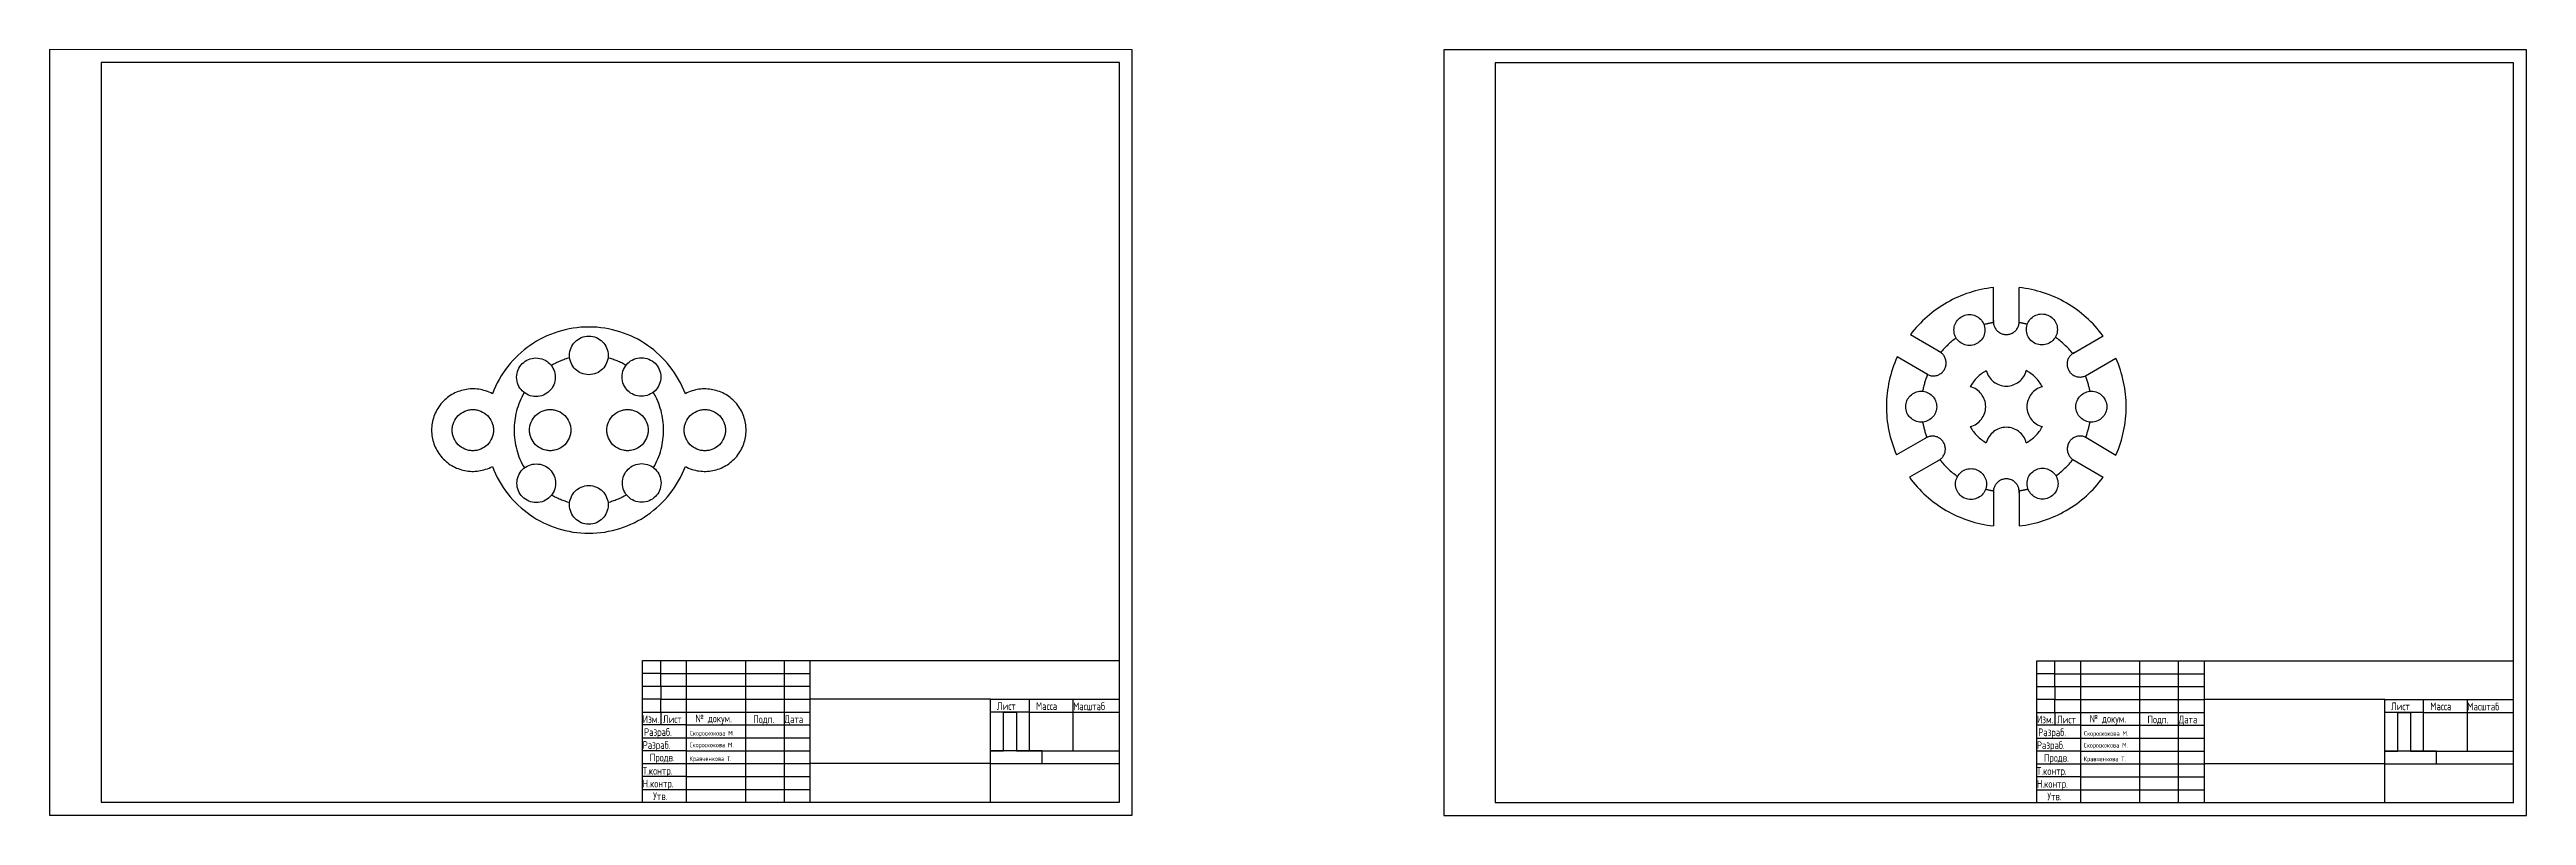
# Model space of a CAD drawing. Header units: millimetres. Extents: x 560 to 1522, y -1699 to 347.
# Drawn here: x 561 to 1522, y -1699 to -1401 of the extents above; entities that cross this region are included whole.
import ezdxf

# ---------------------------------------------------------------- set-up
doc = ezdxf.new("R2010")
doc.units = ezdxf.units.MM
doc.linetypes.add('ГОСТ 2.303 5', pattern=[24, 20, -1.5, 1, -1.5])
doc.styles.add('ГОСТ 2.304', font='CS_Gost2304.shx')

msp = doc.modelspace()

# ---------------------------------------------------------------- linework, layer by layer
at = {"ltscale": 100}
for p, q in [((981.18, -1401.43), (561.18, -1401.37)), ((561.18, -1401.37), (561.18, -1698.43)), ((981.18, -1698.43), (981.18, -1401.43)), ((1522, -1401.53), (1102, -1401.47)), ((1102, -1401.47), (1102, -1698.53)), ((1522, -1698.53), (1522, -1401.53)), ((581.18, -1406.37), (581.18, -1693.43)), ((976.18, -1406.43), (581.18, -1406.43)), ((976.18, -1693.43), (976.18, -1406.43)), ((1122, -1406.48), (1122, -1693.53)), ((1517, -1406.53), (1122, -1406.53)), ((1517, -1693.53), (1517, -1406.53)), ((791.25, -1693.43), (791.25, -1638.43)), ((791.25, -1638.43), (976.25, -1638.43)), ((798.25, -1643.43), (798.25, -1638.43)), ((808.25, -1693.43), (808.25, -1638.43)), ((831.25, -1693.43), (831.25, -1638.43)), ((846.25, -1693.43), (846.25, -1638.43)), ((856.25, -1693.43), (856.25, -1638.43)), ((1332.07, -1693.53), (1332.07, -1638.53)), ((1332.07, -1638.53), (1517.07, -1638.53)), ((1339.07, -1643.53), (1339.07, -1638.53)), ((1349.07, -1693.53), (1349.07, -1638.53)), ((1372.07, -1693.53), (1372.07, -1638.53)), ((1387.07, -1693.53), (1387.07, -1638.53)), ((1397.07, -1693.53), (1397.07, -1638.53)), ((798.25, -1643.43), (791.25, -1643.43)), ((791.25, -1653.43), (791.25, -1648.43)), ((791.25, -1648.43), (798.25, -1648.43)), ((798.25, -1648.43), (798.25, -1643.43)), ((798.25, -1643.43), (808.25, -1643.43)), ((798.25, -1648.43), (798.25, -1653.43)), ((798.25, -1648.43), (808.25, -1648.43)), ((808.25, -1643.43), (831.25, -1643.43)), ((808.25, -1648.43), (831.25, -1648.43)), ((831.25, -1643.43), (846.25, -1643.43)), ((831.25, -1648.43), (846.25, -1648.43)), ((846.25, -1643.43), (856.25, -1643.43)), ((846.25, -1648.43), (856.25, -1648.43)), ((1339.07, -1643.53), (1332.07, -1643.53)), ((1332.07, -1653.53), (1332.07, -1648.53)), ((1332.07, -1648.53), (1339.07, -1648.53)), ((1339.07, -1648.53), (1339.07, -1643.53)), ((1339.07, -1643.53), (1349.07, -1643.53)), ((1339.07, -1648.53), (1339.07, -1653.53)), ((1339.07, -1648.53), (1349.07, -1648.53)), ((1349.07, -1643.53), (1372.07, -1643.53)), ((1349.07, -1648.53), (1372.07, -1648.53)), ((1372.07, -1643.53), (1387.07, -1643.53)), ((1372.07, -1648.53), (1387.07, -1648.53)), ((1387.07, -1643.53), (1397.07, -1643.53)), ((1387.07, -1648.53), (1397.07, -1648.53)), ((798.25, -1653.43), (791.25, -1653.43)), ((791.25, -1663.43), (791.25, -1658.43)), ((791.25, -1658.43), (798.25, -1658.43)), ((798.25, -1658.43), (798.25, -1653.43)), ((798.25, -1653.43), (808.25, -1653.43)), ((798.25, -1658.43), (798.25, -1663.43)), ((798.25, -1658.43), (808.25, -1658.43)), ((808.25, -1653.43), (831.25, -1653.43)), ((808.25, -1658.43), (831.25, -1658.43)), ((831.25, -1653.43), (846.25, -1653.43)), ((831.25, -1658.43), (846.25, -1658.43)), ((846.25, -1653.43), (856.25, -1653.43)), ((846.25, -1658.43), (856.25, -1658.43)), ((926.25, -1653.43), (856.25, -1653.43)), ((926.25, -1678.43), (926.25, -1653.43)), ((926.25, -1653.43), (976.25, -1653.43)), ((941.25, -1658.43), (926.25, -1658.43)), ((931.25, -1673.43), (931.25, -1658.43)), ((931.25, -1658.43), (936.25, -1658.43)), ((936.25, -1658.43), (936.25, -1673.43)), ((941.25, -1658.43), (941.25, -1653.43)), ((941.25, -1673.43), (941.25, -1658.43)), ((941.25, -1658.43), (958.25, -1658.43)), ((958.25, -1658.43), (958.25, -1653.43)), ((958.25, -1673.43), (958.25, -1658.43)), ((958.25, -1658.43), (976.25, -1658.43)), ((1339.07, -1653.53), (1332.07, -1653.53)), ((1332.07, -1663.53), (1332.07, -1658.53)), ((1332.07, -1658.53), (1339.07, -1658.53)), ((1339.07, -1658.53), (1339.07, -1653.53)), ((1339.07, -1653.53), (1349.07, -1653.53)), ((1339.07, -1658.53), (1339.07, -1663.53)), ((1339.07, -1658.53), (1349.07, -1658.53)), ((1349.07, -1653.53), (1372.07, -1653.53)), ((1349.07, -1658.53), (1372.07, -1658.53)), ((1372.07, -1653.53), (1387.07, -1653.53)), ((1372.07, -1658.53), (1387.07, -1658.53)), ((1387.07, -1653.53), (1397.07, -1653.53)), ((1387.07, -1658.53), (1397.07, -1658.53)), ((1467.07, -1653.53), (1397.07, -1653.53)), ((1467.07, -1678.53), (1467.07, -1653.53)), ((1467.07, -1653.53), (1517.07, -1653.53)), ((1482.07, -1658.53), (1467.07, -1658.53)), ((1472.07, -1673.53), (1472.07, -1658.53)), ((1472.07, -1658.53), (1477.07, -1658.53)), ((1477.07, -1658.53), (1477.07, -1673.53)), ((1482.07, -1658.53), (1482.07, -1653.53)), ((1482.07, -1673.53), (1482.07, -1658.53)), ((1482.07, -1658.53), (1499.07, -1658.53)), ((1499.07, -1658.53), (1499.07, -1653.53)), ((1499.07, -1673.53), (1499.07, -1658.53)), ((1499.07, -1658.53), (1517.07, -1658.53)), ((808.25, -1663.43), (791.25, -1663.43)), ((791.25, -1673.43), (791.25, -1668.43)), ((791.25, -1668.43), (808.25, -1668.43)), ((808.25, -1668.43), (808.25, -1663.43)), ((808.25, -1663.43), (831.25, -1663.43)), ((808.25, -1668.43), (831.25, -1668.43)), ((831.25, -1663.43), (846.25, -1663.43)), ((831.25, -1668.43), (846.25, -1668.43)), ((846.25, -1663.43), (856.25, -1663.43)), ((846.25, -1668.43), (856.25, -1668.43)), ((1349.07, -1663.53), (1332.07, -1663.53)), ((1332.07, -1673.53), (1332.07, -1668.53)), ((1332.07, -1668.53), (1349.07, -1668.53)), ((1349.07, -1668.53), (1349.07, -1663.53)), ((1349.07, -1663.53), (1372.07, -1663.53)), ((1349.07, -1668.53), (1372.07, -1668.53)), ((1372.07, -1663.53), (1387.07, -1663.53)), ((1372.07, -1668.53), (1387.07, -1668.53)), ((1387.07, -1663.53), (1397.07, -1663.53)), ((1387.07, -1668.53), (1397.07, -1668.53)), ((808.25, -1673.43), (791.25, -1673.43)), ((791.25, -1683.43), (791.25, -1678.43)), ((791.25, -1678.43), (808.25, -1678.43)), ((808.25, -1678.43), (808.25, -1673.43)), ((808.25, -1673.43), (831.25, -1673.43)), ((808.25, -1678.43), (831.25, -1678.43)), ((831.25, -1673.43), (846.25, -1673.43)), ((831.25, -1678.43), (846.25, -1678.43)), ((846.25, -1673.43), (856.25, -1673.43)), ((846.25, -1678.43), (856.25, -1678.43)), ((926.25, -1678.43), (856.25, -1678.43)), ((946.25, -1673.43), (926.25, -1673.43)), ((926.25, -1673.43), (931.25, -1673.43)), ((926.25, -1693.43), (926.25, -1678.43)), ((926.25, -1678.43), (976.25, -1678.43)), ((926.25, -1678.43), (946.25, -1678.43)), ((936.25, -1673.43), (941.25, -1673.43)), ((941.25, -1673.43), (958.25, -1673.43)), ((946.25, -1678.43), (946.25, -1673.43)), ((946.25, -1673.43), (976.25, -1673.43)), ((1349.07, -1673.53), (1332.07, -1673.53)), ((1332.07, -1683.53), (1332.07, -1678.53)), ((1332.07, -1678.53), (1349.07, -1678.53)), ((1349.07, -1678.53), (1349.07, -1673.53)), ((1349.07, -1673.53), (1372.07, -1673.53)), ((1349.07, -1678.53), (1372.07, -1678.53)), ((1372.07, -1673.53), (1387.07, -1673.53)), ((1372.07, -1678.53), (1387.07, -1678.53)), ((1387.07, -1673.53), (1397.07, -1673.53)), ((1387.07, -1678.53), (1397.07, -1678.53)), ((1467.07, -1678.53), (1397.07, -1678.53)), ((1487.07, -1673.53), (1467.07, -1673.53)), ((1467.07, -1673.53), (1472.07, -1673.53)), ((1467.07, -1693.53), (1467.07, -1678.53)), ((1467.07, -1678.53), (1517.07, -1678.53)), ((1467.07, -1678.53), (1487.07, -1678.53)), ((1477.07, -1673.53), (1482.07, -1673.53)), ((1482.07, -1673.53), (1499.07, -1673.53)), ((1487.07, -1678.53), (1487.07, -1673.53)), ((1487.07, -1673.53), (1517.07, -1673.53)), ((808.25, -1683.43), (791.25, -1683.43)), ((791.25, -1693.43), (791.25, -1688.43)), ((791.25, -1688.43), (808.25, -1688.43)), ((808.25, -1688.43), (808.25, -1683.43)), ((808.25, -1683.43), (831.25, -1683.43)), ((808.25, -1688.43), (831.25, -1688.43)), ((831.25, -1683.43), (846.25, -1683.43)), ((831.25, -1688.43), (846.25, -1688.43)), ((846.25, -1683.43), (856.25, -1683.43)), ((846.25, -1688.43), (856.25, -1688.43)), ((1349.07, -1683.53), (1332.07, -1683.53)), ((1332.07, -1693.53), (1332.07, -1688.53)), ((1332.07, -1688.53), (1349.07, -1688.53)), ((1349.07, -1688.53), (1349.07, -1683.53)), ((1349.07, -1683.53), (1372.07, -1683.53)), ((1349.07, -1688.53), (1372.07, -1688.53)), ((1372.07, -1683.53), (1387.07, -1683.53)), ((1372.07, -1688.53), (1387.07, -1688.53)), ((1387.07, -1683.53), (1397.07, -1683.53)), ((1387.07, -1688.53), (1397.07, -1688.53)), ((561.18, -1698.43), (771.18, -1698.43)), ((581.18, -1693.43), (976.18, -1693.43)), ((771.18, -1698.43), (981.18, -1698.43)), ((791.25, -1693.43), (976.25, -1693.43)), ((791.25, -1693.43), (808.25, -1693.43)), ((808.25, -1693.43), (831.25, -1693.43)), ((831.25, -1693.43), (846.25, -1693.43)), ((846.25, -1693.43), (856.25, -1693.43)), ((856.25, -1693.43), (926.25, -1693.43)), ((1102, -1698.53), (1312, -1698.53)), ((1122, -1693.53), (1517, -1693.53)), ((1312, -1698.53), (1522, -1698.53)), ((1332.07, -1693.53), (1517.07, -1693.53)), ((1332.07, -1693.53), (1349.07, -1693.53)), ((1349.07, -1693.53), (1372.07, -1693.53)), ((1372.07, -1693.53), (1387.07, -1693.53)), ((1387.07, -1693.53), (1397.07, -1693.53)), ((1397.07, -1693.53), (1467.07, -1693.53))]:
    msp.add_line(p, q, dxfattribs=at)
at = {"linetype": 'ГОСТ 2.303 5', "ltscale": 100}
for p, q in [((1315.23, -1507.32), (1315.23, -1493.71)), ((1325.2, -1507.32), (1325.2, -1493.71)), ((1294.78, -1518.92), (1283.02, -1512.03)), ((1345.97, -1519.31), (1357.77, -1512.51)), ((1289.66, -1527.47), (1277.93, -1520.61)), ((1350.96, -1527.94), (1362.75, -1521.15)), ((1289.44, -1551.85), (1277.64, -1558.64)), ((1351.01, -1551.81), (1362.77, -1558.69)), ((1294.4, -1560.5), (1282.61, -1567.28)), ((1346.06, -1560.47), (1357.79, -1567.33)), ((1315.23, -1572.56), (1315.23, -1586.17)), ((1325.2, -1572.56), (1325.2, -1586.17))]:
    msp.add_line(p, q, dxfattribs=at)
for centre, radius in [((1305.92, -1510.2), 6), ((1334.03, -1509.97), 6), ((770.38, -1520.03), 7.5), ((749.87, -1528.53), 7.5), ((790.78, -1528.42), 7.5), ((1287.22, -1539.94), 6), ((1353.22, -1539.94), 6), ((725.38, -1549.04), 8), ((755.38, -1549.03), 8), ((785.38, -1549.03), 8), ((815.38, -1549.04), 8), ((749.98, -1569.64), 7.5), ((790.88, -1569.54), 7.5), ((1306.51, -1569.96), 6), ((1334.28, -1569.79), 6), ((770.38, -1578.03), 7.5)]:
    msp.add_circle(centre, radius, dxfattribs=at)
for centre, radius, start, end in [((1320.22, -1539.94), 46.5, 96.15496, 143.1228), ((1320.22, -1539.94), 46.5, 36.13943, 83.84504), ((1320.22, -1539.94), 33, 98.6895, 105.24096), ((1320.22, -1506.94), 5, 175.65525, 4.34475), ((1320.22, -1539.94), 33, 75.68577, 81.3105), ((770.38, -1549.03), 40, 20.62259, 159.3632), ((1320.22, -1539.94), 33, 126.1046, 140.42987), ((1320.22, -1539.94), 33, 38.69763, 54.82214), ((770.38, -1549.03), 29, 104.85948, 120.14831), ((770.38, -1549.03), 29, 60.14808, 75.14052), ((1320.22, -1539.94), 46.5, 155.43245, 203.71164), ((1320.22, -1539.94), 33, 157.80888, 169.56818), ((1291.9, -1523), 5, 235.84966, 64.53917), ((1320.22, -1539.94), 16, 118.95502, 151.04498), ((1320.22, -1523.94), 8, 194.47751, 345.52249), ((1320.22, -1539.94), 16, 28.95502, 61.04498), ((1348.79, -1523.43), 5, 115.50271, 304.19221), ((1320.22, -1539.94), 46.5, 336.22115, 23.82951), ((725.38, -1549.03), 16, 61.77621, 298.22379), ((770.38, -1549.03), 29, 149.86728, 210.42912), ((770.38, -1549.03), 29, 329.85493, 30.42912), ((815.38, -1549.04), 16, 241.76199, 118.20958), ((1304.22, -1539.94), 8, 284.47751, 75.52249), ((1336.22, -1539.94), 8, 104.47751, 255.52249), ((1320.22, -1539.94), 33, 10.43182, 21.31862), ((1320.22, -1539.94), 33, 190.43182, 201.15345), ((1320.22, -1539.94), 33, 338.91408, 349.56818), ((1291.59, -1556.36), 5, 295.65886, 124.34837), ((1320.22, -1539.94), 16, 208.95502, 241.04498), ((1320.22, -1555.94), 8, 14.47751, 165.52249), ((1320.22, -1539.94), 16, 298.95502, 331.04498), ((1348.86, -1556.33), 5, 54.80478, 243.49429), ((770.38, -1549.03), 40, 200.6368, 339.34899), ((1320.22, -1539.94), 33, 218.53246, 235.03414), ((1320.22, -1539.94), 33, 305.65594, 321.53507), ((770.38, -1549.03), 29, 240.14808, 255.14052), ((770.38, -1549.03), 29, 284.85948, 300.13522), ((1320.22, -1539.94), 46.5, 216.02156, 263.84504), ((1320.22, -1539.94), 33, 255.89777, 261.3105), ((1320.22, -1572.94), 5, 355.65525, 184.34475), ((1320.22, -1539.94), 46.5, 276.15496, 323.9115), ((1320.22, -1539.94), 33, 278.6895, 284.7923)]:
    msp.add_arc(centre, radius, start, end, dxfattribs=at)

# ---------------------------------------------------------------- texts
at = {"ltscale": 100, "width": 100, "attachment_point": 1, "style": 'ГОСТ 2.304'}
for s, insert, char_height in [('Изм.', (791.25, -1659.68), 3), ('Лист', (799.12, -1659.7), 3), ('№ докум.', (811.73, -1659.39), 3), ('Подп.', (834.15, -1659.68), 3), ('Дата', (846.25, -1659.68), 3), ('Лист', (928.67, -1654.58), 3), ('Масса', (943.86, -1654.58), 3), ('Масштаб', (958.25, -1654.68), 3), ('Изм.', (1332.07, -1659.78), 3), ('Лист', (1339.94, -1659.8), 3), ('№ докум.', (1352.55, -1659.49), 3), ('Подп.', (1374.97, -1659.78), 3), ('Дата', (1387.07, -1659.78), 3), ('Лист', (1469.49, -1654.69), 3), ('Масса', (1484.68, -1654.69), 3), ('Масштаб', (1499.07, -1654.78), 3), ('Разраб.', (791.25, -1669.68), 3), ('Разраб.', (791.77, -1664.67), 3), ('Скороскокова М.', (809.44, -1670.28), 1.8), ('Скороскокова М.', (809.57, -1665.72), 1.8), ('Разраб.', (1332.07, -1669.78), 3), ('Разраб.', (1332.59, -1664.77), 3), ('Скороскокова М.', (1350.26, -1670.38), 1.8), ('Скороскокова М.', (1350.39, -1665.82), 1.8), ('Т.контр.', (791.25, -1679.68), 3), ('Продв.', (794.01, -1674.54), 3), ('Кравченкова Т.', (809.39, -1675.59), 1.8), ('Т.контр.', (1332.07, -1679.78), 3), ('Продв.', (1334.83, -1674.64), 3), ('Кравченкова Т.', (1350.21, -1675.69), 1.8), ('Н.контр.', (791.25, -1684.68), 3), ('Утв.', (795.32, -1689.54), 3), ('Н.контр.', (1332.07, -1684.78), 3), ('Утв.', (1336.13, -1689.64), 3)]:
    msp.add_mtext(s, dxfattribs=dict(at, insert=insert, char_height=char_height))

doc.saveas('drawing.dxf')
